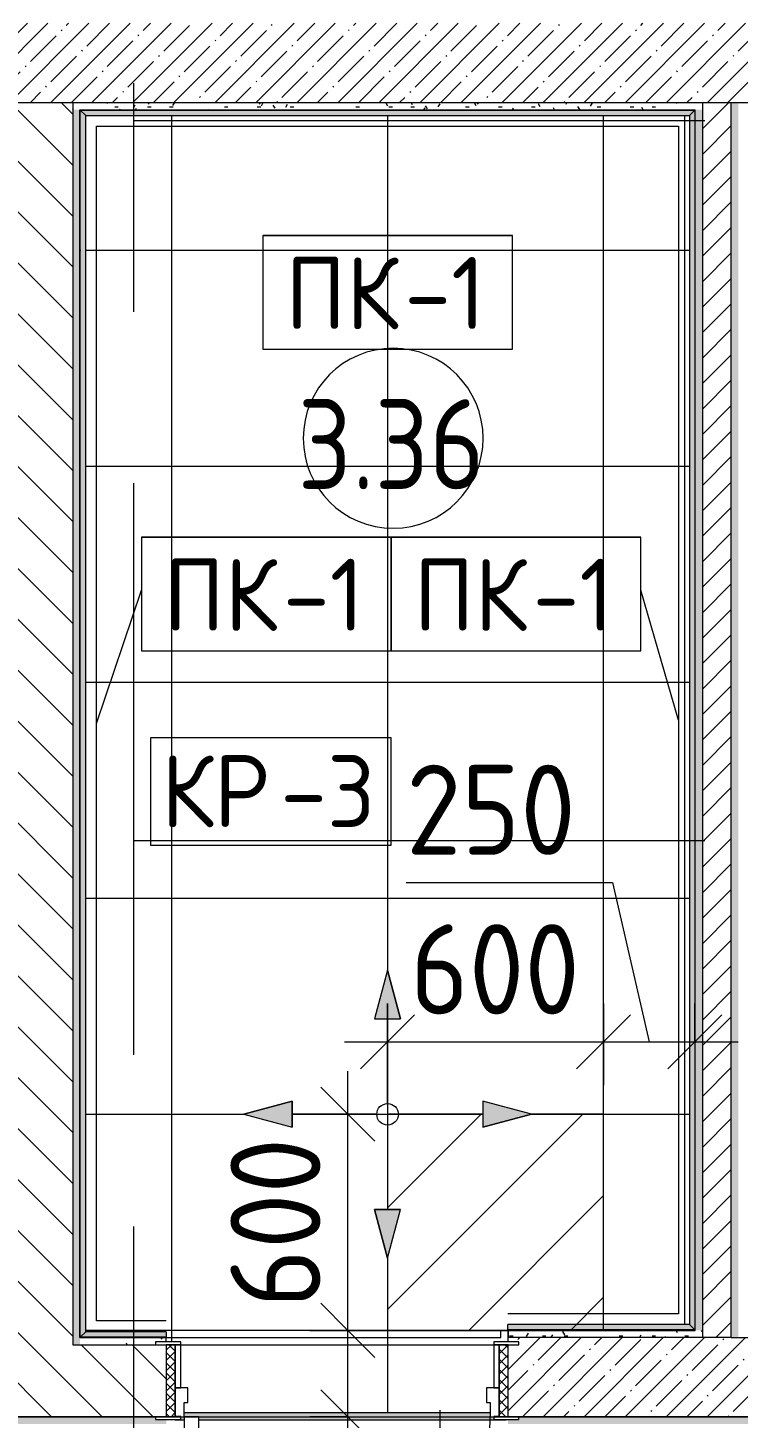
# Model space of a CAD drawing. Header units: millimetres. Extents: x 81773 to 282675, y -8553 to 29000.
# Drawn here: x 89065 to 91039, y 13396 to 17257 of the extents above; entities that cross this region are included whole.
import ezdxf

# ---------------------------------------------------------------- set-up
doc = ezdxf.new("R2010")
doc.units = ezdxf.units.MM
doc.linetypes.add('Осевая', pattern=[3175, 635, -476.25, 1587.5, -476.25])
for name, color, linetype, lineweight in [('A-ANNO-DIMS', 7, 'Continuous', 9), ('A-ANNO-DIMS-100', 7, 'Continuous', 9), ('A-AREA-IDEN', 7, 'Continuous', 9), ('A-DETL', 7, 'Continuous', 9), ('A-DETL-GENF', 7, 'Continuous', 9), ('A-DOOR', 7, 'Continuous', 9), ('A-DOOR-1', 7, 'Continuous', 13), ('A-DOOR-FRAM', 7, 'Continuous', 13), ('A-DOOR-FRAM-1', 7, 'Continuous', 9), ('A-FLOR-HRAL-IDEN', 7, 'Continuous', 9), ('A-FLOR-IDEN', 7, 'Continuous', 9), ('A-FLOR-PATT', 7, 'Continuous', 9), ('A-GENM-IDEN', 7, 'Continuous', 9), ('A-WALL', 7, 'Continuous', 9), ('I-WALL', 7, 'Continuous', 9), ('Ограждение', 7, 'Continuous', 9), ('Оси-2', 7, 'Осевая', 9), ('Поручни', 7, 'Continuous', 9)]:
    doc.layers.add(name, color=color, linetype=linetype, lineweight=lineweight)
for name, color, linetype, lineweight, true_color in [('A-DETL-GENF-2', 7, 'Continuous', 9, 0x004000), ('A-GENM-4', 7, 'Continuous', 9, 0x8000ff), ('A-WALL-1', 9, 'Continuous', 9, 0x808080), ('A-WALL-FNSH-1', 9, 'Continuous', 9, 0x808080), ('I-WALL-2', 9, 'Continuous', 9, 0x808080)]:
    doc.layers.add(name, color=color, linetype=linetype, lineweight=lineweight, true_color=true_color)
doc.styles.add('GOST Common', font='GOST_Common.ttf', dxfattribs={"width": 0.9, "height": 250})
doc.styles.add('GOST Common_1', font='GOST_Common.ttf', dxfattribs={"height": 200})
doc.styles.add('ISOCPEUR', font='isocpeur.ttf', dxfattribs={"width": 0.9, "height": 250})
doc.dimstyles.new('ISO-2_5_0_9К_БОЛЬШОЙ_округление', dxfattribs={"dimscale": 304.8, "dimtxt": 248.995294, "dimasz": 0.492126, "dimexe": 0.393701, "dimexo": 0, "dimgap": 0, "dimtad": 1, "dimdec": 0, "dimrnd": 10, "dimzin": 0, "dimdsep": 46, "dimtxsty": 'ISOCPEUR', "dimblk1": 'OBLIQUE', "dimblk2": 'OBLIQUE', "dimsah": 1, "dimcen": 0.09, "dimdle": 0.393701, "dimazin": 0, "dimtfac": 1, "dimtdec": 4, "dimtix": 1, "dimtmove": 0, "dimatfit": 3, "dimfxl": 1, "dimtvp": 1, "dimtolj": 1, "dimtzin": 0, "dimarcsym": 2})
doc.dimstyles.new('ISO-2_5_0_9К_БОЛЬШОЙ_округление_1', dxfattribs={"dimscale": 304.8, "dimtxt": 248.995294, "dimasz": 0.492126, "dimexe": 0.393701, "dimexo": 0, "dimgap": 0, "dimtad": 1, "dimdec": 0, "dimrnd": 10, "dimzin": 0, "dimdsep": 46, "dimtxsty": 'ISOCPEUR', "dimblk1": 'OBLIQUE', "dimblk2": 'OBLIQUE', "dimsah": 1, "dimcen": 0.09, "dimdle": 0.393701, "dimazin": 0, "dimtfac": 1, "dimtdec": 4, "dimtix": 1, "dimtmove": 1, "dimatfit": 3, "dimfxl": 1, "dimtvp": 1, "dimtolj": 1, "dimtzin": 0, "dimarcsym": 2})
pattern_1 = [(45, (0, 0), (-57.024626, 57.024626), []), (45, (57.025, 0), (-57.024626, 57.024626), [100.806, -20.161, 3.353, -16.808])]
pattern_2 = [(135, (0, 0), (-70.71068, -70.71068), [])]
pattern_3 = [(0, (0, 0), (121.92, 30.48), [10.058, -81.382, 10.058, -81.382, -487.68]), (0, (0, 0), (121.92, 30.48), [-182.88, 10.058, -172.822, 10.058, -81.382, -213.36]), (0, (0, 0), (121.92, 30.48), [-457.2, 10.058, -50.902, 10.058, -142.342]), (120, (45.72, 15.24), (-87.356454, 90.345817), [10.058, -81.382, 10.058, -81.382, -487.68]), (120, (45.72, 15.24), (-87.356454, 90.345817), [-182.88, 10.058, -172.822, 10.058, -81.382, -213.36]), (120, (45.72, 15.24), (-87.356454, 90.345817), [-457.2, 10.058, -50.902, 10.058, -142.342]), (240, (60.96, 76.2), (-34.563546, -120.825817), [10.058, -81.382, 10.058, -81.382, -487.68]), (240, (60.96, 76.2), (-34.563546, -120.825817), [-182.88, 10.058, -172.822, 10.058, -81.382, -213.36]), (240, (60.96, 76.2), (-34.563546, -120.825817), [-457.2, 10.058, -50.902, 10.058, -142.342])]

# ---------------------------------------------------------------- blocks, each defined once
blk = doc.blocks.new('110_Дверь_СКБ_1Ст_Внутренняя1 - Д-8 950x2100h_охрана-V1-План раскладки напольных покрытий 3 этажа в осях 23-33')
at = {"layer": 'A-DOOR'}
h = blk.add_hatch(dxfattribs=at)
h.set_pattern_fill('FP_6', color=256, style=0, pattern_type=2)
h.set_pattern_definition([(135, (1826.41, 164.685), (-14.14214, -14.14214), []), (225, (1826.41, 164.685), (14.14214, -14.14214), [])])
h.paths.add_polyline_path([(462.5, 100), (462.5, -100), (487.5, -100), (487.5, 100)])
at = {"layer": 'A-DOOR-FRAM-1'}
h = blk.add_hatch(dxfattribs=at)
h.set_pattern_fill('FP_7', color=256, style=0, pattern_type=2)
h.set_pattern_definition([(45, (-296.384, 164.685), (-14.1421, 14.1421), []), (135, (-296.384, 164.685), (-14.1421, -14.1421), [])])
h.paths.add_polyline_path([(-437.5, 100), (-462.5, 100), (-462.5, -100), (-437.5, -100), (-437.5, -2.4)])
at = {"layer": 'A-DOOR'}
blk.add_arc((437.5, 100), 850, 90, 180, dxfattribs=at)
at = {"layer": 'A-DOOR-1'}
for p, q in [((437.5, 950), (397.5, 950)), ((397.5, 950), (397.5, 100)), ((437.5, 100), (437.5, 950)), ((397.5, 100), (437.5, 100))]:
    blk.add_line(p, q, dxfattribs=at)
at = {"layer": 'A-DOOR-FRAM'}
for p, q in [((-422.5, 108), (-492.5, 108)), ((-492.5, 108), (-492.5, 100)), ((-492.5, 100), (-422.5, 100)), ((-437.5, 100), (-462.5, 100)), ((-462.5, 100), (-462.5, -100)), ((-412.5, 100), (-437.5, 100)), ((-437.5, 100), (-437.5, 20)), ((-437.5, -100), (-437.5, 100)), ((-422.5, 100), (-437.5, 100)), ((-437.5, 100), (-437.5, 99)), ((-437.5, 99), (-422.5, 99)), ((-422.5, 100), (-422.5, 108)), ((-422.5, 99), (-422.5, 100)), ((-412.5, 60), (-412.5, 100)), ((437.5, 100), (437.5, 60)), ((462.5, 100), (437.5, 100)), ((517.5, 108), (447.5, 108)), ((447.5, 108), (447.5, 100)), ((462.5, 100), (447.5, 100)), ((447.5, 100), (447.5, 99)), ((447.5, 100), (517.5, 100)), ((447.5, 99), (462.5, 99)), ((462.5, 20), (462.5, 100)), ((487.5, 100), (462.5, 100)), ((462.5, 100), (462.5, -100)), ((462.5, 99), (462.5, 100)), ((487.5, -100), (487.5, 100)), ((517.5, 100), (517.5, 108)), ((-402.5, 60), (-412.5, 60)), ((-402.5, 20), (-402.5, 60)), ((437.5, 60), (427.5, 60)), ((427.5, 60), (427.5, 20)), ((-437.5, 20), (-402.5, 20)), ((-422.5, 20), (-437.5, 20)), ((-437.5, 20), (-437.5, -100)), ((-422.5, -100), (-422.5, 20)), ((427.5, 20), (462.5, 20)), ((462.5, 20), (447.5, 20)), ((447.5, 20), (447.5, -100)), ((462.5, -100), (462.5, 20)), ((-422.5, -100), (-492.5, -100)), ((-492.5, -100), (-492.5, -108)), ((-492.5, -108), (-422.5, -108)), ((-462.5, -100), (-437.5, -100)), ((-437.5, -100), (-422.5, -100)), ((-422.5, -108), (-422.5, -100)), ((447.5, -100), (462.5, -100)), ((517.5, -100), (447.5, -100)), ((447.5, -100), (447.5, -108)), ((447.5, -108), (517.5, -108)), ((462.5, -100), (487.5, -100)), ((517.5, -108), (517.5, -100))]:
    blk.add_line(p, q, dxfattribs=at)
blk = doc.blocks.new('Плинтус - Плинтус керамогранит светло-серый-29857405-План раскладки напольных покрытий 3 этажа в осях 23-33')
at = {"layer": 'A-GENM-4'}
blk.add_hatch(color=256, dxfattribs=at).paths.add_polyline_path([(1663.1, -15), (1693, -15), (1708, 0), (0, 0), (15, -15), (389.8, -15)])
for p, q in [((0, 0), (1708, 0)), ((0, 0), (15, -15)), ((15, -15), (1693, -15)), ((1693, -15), (1708, 0)), ((45, -45), (1663, -45))]:
    blk.add_line(p, q, dxfattribs=at)
blk = doc.blocks.new('Плинтус - Плинтус керамогранит светло-серый-29857279-План раскладки напольных покрытий 3 этажа в осях 23-33')
at = {"layer": 'A-GENM-4'}
blk.add_hatch(color=256, dxfattribs=at).paths.add_polyline_path([(3388, 0), (0, 0), (15, -15), (3373, -15)])
for p, q in [((0, 0), (3388, 0)), ((0, 0), (15, -15)), ((15, -15), (3373, -15)), ((3373, -15), (3388, 0)), ((45, -45), (3343, -45))]:
    blk.add_line(p, q, dxfattribs=at)
blk = doc.blocks.new('Плинтус - Плинтус керамогранит светло-серый-29857406-План раскладки напольных покрытий 3 этажа в осях 23-33')
at = {"layer": 'A-GENM-4'}
blk.add_hatch(color=256, dxfattribs=at).paths.add_polyline_path([(520, 0), (0, 0), (15, -15), (520, -15)])
for p, q in [((0, 0), (254, 0)), ((0, 0), (15, -15)), ((15, -15), (254, -15)), ((254, 0), (520, 0)), ((254, -15), (520, -15)), ((520, 0), (520, -15)), ((45, -45), (254, -45)), ((254, -45), (520, -45))]:
    blk.add_line(p, q, dxfattribs=at)
blk = doc.blocks.new('Плинтус - Плинтус керамогранит светло-серый-29857407-План раскладки напольных покрытий 3 этажа в осях 23-33')
at = {"layer": 'A-GENM-4'}
blk.add_hatch(color=256, dxfattribs=at).paths.add_polyline_path([(0, 0), (0, -15), (224, -15), (239, 0)])
for p, q in [((0, 0), (239, 0)), ((0, -15), (0, 0)), ((0, -15), (224, -15)), ((224, -15), (239, 0)), ((0, -45), (194, -45))]:
    blk.add_line(p, q, dxfattribs=at)
blk = doc.blocks.new('Плинтус - Плинтус керамогранит светло-серый-29857408-План раскладки напольных покрытий 3 этажа в осях 23-33')
at = {"layer": 'A-GENM-4'}
blk.add_hatch(color=256, dxfattribs=at).paths.add_polyline_path([(0, 0), (15, -15), (3393, -15), (3408, 0), (314, 0)])
for p, q in [((0, 0), (3408, 0)), ((0, 0), (15, -15)), ((15, -15), (3393, -15)), ((3393, -15), (3408, 0)), ((45, -45), (3363, -45))]:
    blk.add_line(p, q, dxfattribs=at)
blk = doc.blocks.new('Ограждение - Ограждение-32882300-План раскладки напольных покрытий 3 этажа в осях 23-33')
at = {"layer": 'Ограждение'}
h = blk.add_hatch(color=256, dxfattribs=at)
h.paths.add_polyline_path([(90237.5, 13391), (90360, 13392), (90360, 13400), (90350, 13400), (90350, 13411), (89500, 13411), (89500, 13400), (89540, 13400), (89540, 13391), (89600.8, 13391)])
h.paths.add_polyline_path([(89490, 13391), (89500, 13391), (89500, 13400), (89490, 13400), (89490, 13392), (89475, 13391)])
at = {"layer": 'Поручни'}
for p, q in [((90350, 13411), (89500, 13411)), ((89475, 13391), (89500, 13391)), ((89540, 13391), (90395, 13391))]:
    blk.add_line(p, q, dxfattribs=at)
blk = doc.blocks.new('Начало раскладки_красным - Начало раскладки_красным-26102174-План раскладки напольных покрытий 3 этажа в осях 23-33')
at = {"layer": 'A-DETL-GENF'}
for points in [[(-36.2, 264.8), (36.2, 264.8), (0, 400)], [(-264.8, -36.2), (-264.8, 36.2), (-400, 0)], [(264.8, -36.2), (400, 0), (264.8, 36.2)], [(0, -400), (36.2, -264.8), (-36.2, -264.8)]]:
    blk.add_hatch(color=256, dxfattribs=at).paths.add_polyline_path(points)
for p, q in [((0, 400), (-36.2, 264.8)), ((0, 400), (-36.2, 264.8)), ((36.2, 264.8), (0, 400)), ((0, 400), (36.2, 264.8)), ((-36.2, 264.8), (36.2, 264.8)), ((-36.2, 264.8), (36.2, 264.8)), ((0, 30), (0, 264.8)), ((-264.8, 36.2), (-400, 0)), ((-400, 0), (-264.8, 36.2)), ((-400, 0), (-264.8, -36.2)), ((-400, 0), (-264.8, -36.2)), ((-264.8, -36.2), (-264.8, 36.2)), ((-264.8, 36.2), (-264.8, -36.2)), ((-30, 0), (-264.8, 0)), ((30, 0), (264.8, 0)), ((400, 0), (264.8, 36.2)), ((264.8, 36.2), (264.8, -36.2)), ((400, 0), (264.8, 36.2)), ((264.8, 36.2), (264.8, -36.2)), ((400, 0), (264.8, -36.2)), ((0, -30), (0, -264.8)), ((264.8, -36.2), (400, 0)), ((36.2, -264.8), (-36.2, -264.8)), ((-36.2, -264.8), (0, -400)), ((0, -400), (-36.2, -264.8)), ((-36.2, -264.8), (36.2, -264.8)), ((0, -400), (36.2, -264.8)), ((0, -400), (36.2, -264.8))]:
    blk.add_line(p, q, dxfattribs=at)
blk.add_circle((0, 0), 30, dxfattribs=at)
blk = doc.blocks.new('Марка_Помещения - Номер-25198446-План раскладки напольных покрытий 3 этажа в осях 23-33')
at = {"layer": 'A-AREA-IDEN'}
for start, end in [(360, 180), (180, 360)]:
    blk.add_arc((0, 0), 2.5, start, end, dxfattribs=at)
blk = doc.blocks.new('М_перекрытий_ЭП - Типоразмер-25383776-План раскладки напольных покрытий 3 этажа в осях 23-33')
at = {"layer": 'A-FLOR-IDEN'}
for p, q in [((3.352, 1.578), (-3.336, 1.578)), ((-3.336, 1.578), (-3.336, -1.406)), ((3.352, -1.406), (3.352, 1.578)), ((-3.336, -1.406), (3.352, -1.406))]:
    blk.add_line(p, q, dxfattribs=at)
blk = doc.blocks.new('DIMBLOCK1-План раскладки напольных покрытий 3 этажа в осях 23-33')
at = {"layer": 'A-ANNO-DIMS-100'}
for p, q in [((90065, 14547.3), (90065, 14321.2)), ((90065, 14441.2), (90065, 14547.3)), ((90665, 14547.3), (90665, 14321.2)), ((90665, 14441.2), (90665, 14547.3)), ((89945, 14441.2), (90665, 14441.2))]:
    blk.add_line(p, q, dxfattribs=at)
at = {"layer": 'A-ANNO-DIMS-100', "lineweight": 20}
for p, q in [((90065, 14441.2), (90140, 14516.2)), ((90665, 14441.2), (90740, 14516.2)), ((90065, 14441.2), (89990, 14366.2)), ((90665, 14441.2), (90590, 14366.2))]:
    blk.add_line(p, q, dxfattribs=at)
at = {"layer": 'A-ANNO-DIMS-100', "color": 0, "insert": (90128, 14767.8), "char_height": 250, "width": 568.858, "attachment_point": 1, "line_spacing_factor": 1.149209, "style": 'ISOCPEUR'}
blk.add_mtext('600', dxfattribs=at)
blk = doc.blocks.new('_Oblique')
at = {"color": 0, "linetype": 'ByBlock', "lineweight": -2}
blk.add_line((-0.5, -0.5), (0.5, 0.5), dxfattribs=at)
blk = doc.blocks.new('DIMBLOCK2-План раскладки напольных покрытий 3 этажа в осях 23-33')
at = {"layer": 'A-ANNO-DIMS-100'}
for p, q in [((90116.4, 14884.1), (90690.5, 14884.1)), ((90690.5, 14884.1), (90792, 14441.2)), ((90665, 14547.3), (90665, 14321.2)), ((90665, 14441.2), (90665, 14547.3)), ((90919, 14547.3), (90919, 14321.2)), ((90919, 14441.2), (90919, 14547.3)), ((90665, 14441.2), (91039, 14441.2))]:
    blk.add_line(p, q, dxfattribs=at)
at = {"layer": 'A-ANNO-DIMS-100', "lineweight": 20}
for p, q in [((90665, 14441.2), (90740, 14516.2)), ((90919, 14441.2), (90994, 14516.2)), ((90665, 14441.2), (90590, 14366.2)), ((90919, 14441.2), (90844, 14366.2))]:
    blk.add_line(p, q, dxfattribs=at)
at = {"layer": 'A-ANNO-DIMS-100', "color": 0, "insert": (90116.4, 15210.7), "char_height": 250, "width": 568.858, "attachment_point": 1, "line_spacing_factor": 1.149209, "style": 'ISOCPEUR'}
blk.add_mtext('250', dxfattribs=at)
blk = doc.blocks.new('DIMBLOCK5-План раскладки напольных покрытий 3 этажа в осях 23-33')
at = {"layer": 'A-ANNO-DIMS-100', "lineweight": 20}
for p, q in [((89954.9, 13640), (89879.9, 13715)), ((89954.9, 13640), (90029.9, 13565)), ((89954.9, 13400), (89879.9, 13475)), ((89954.9, 13400), (90029.9, 13325))]:
    blk.add_line(p, q, dxfattribs=at)
at = {"layer": 'A-ANNO-DIMS-100'}
for p, q in [((89848.8, 13640), (90074.9, 13640)), ((89954.9, 13640), (89848.8, 13640)), ((89954.9, 13280), (89954.9, 13640)), ((89954.9, 13477), (89954.9, 13520)), ((89954.9, 12879), (89954.9, 13477)), ((89848.8, 13400), (90074.9, 13400)), ((89954.9, 13400), (89848.8, 13400))]:
    blk.add_line(p, q, dxfattribs=at)
at = {"layer": 'A-ANNO-DIMS-100', "color": 0, "insert": (89628.3, 12879), "char_height": 250, "width": 597.589, "attachment_point": 1, "rotation": 90, "line_spacing_factor": 1.149209, "style": 'ISOCPEUR'}
blk.add_mtext('240', dxfattribs=at)
blk = doc.blocks.new('DIMBLOCK6-План раскладки напольных покрытий 3 этажа в осях 23-33')
at = {"layer": 'A-ANNO-DIMS-100'}
for p, q in [((89954.9, 13640), (89954.9, 14360)), ((89848.8, 14240), (90074.9, 14240)), ((89954.9, 14240), (89848.8, 14240)), ((89848.8, 13640), (90074.9, 13640)), ((89954.9, 13640), (89848.8, 13640))]:
    blk.add_line(p, q, dxfattribs=at)
at = {"layer": 'A-ANNO-DIMS-100', "lineweight": 20}
for p, q in [((89954.9, 14240), (89879.9, 14315)), ((89954.9, 14240), (90029.9, 14165)), ((89954.9, 13640), (89879.9, 13715)), ((89954.9, 13640), (90029.9, 13565))]:
    blk.add_line(p, q, dxfattribs=at)
at = {"layer": 'A-ANNO-DIMS-100', "color": 0, "insert": (89628.3, 13703), "char_height": 250, "width": 568.858, "attachment_point": 1, "rotation": 90, "line_spacing_factor": 1.149209, "style": 'ISOCPEUR'}
blk.add_mtext('600', dxfattribs=at)
blk = doc.blocks.new('Mark Reiling - Mark Reiling-26174330-План раскладки напольных покрытий 3 этажа в осях 23-33')
at = {"layer": 'A-GENM-IDEN'}
for p, q in [((-3.47, 1.49), (-3.47, -1.663)), ((-3.47, 1.49), (3.47, 1.49)), ((3.47, 1.49), (-3.47, 1.49)), ((-3.47, 1.49), (-3.47, -1.663)), ((3.47, -1.663), (3.47, 1.49)), ((3.47, -1.663), (3.47, 1.49)), ((-3.47, -1.663), (3.47, -1.663)), ((-3.47, -1.663), (3.47, -1.663))]:
    blk.add_line(p, q, dxfattribs=at)

msp = doc.modelspace()

# ---------------------------------------------------------------- hatches: boundary and pattern name
at = {"layer": 'A-DETL-GENF-2'}
h = msp.add_hatch(dxfattribs=at)
h.set_pattern_fill('FP_52', color=256, style=0, pattern_type=2)
h.set_pattern_definition([(45, (0, 0), (-141.42136, 141.42136), [])])
h.paths.add_polyline_path([(90665, 13640), (90665, 14240), (90465, 14240), (90329.8, 14203.8), (90329.8, 14240), (90065, 14240), (90065, 13975.2), (90101.2, 13975.2), (90065, 13840), (90065, 13640), (90465, 13640)])
at = {"layer": 'A-FLOR-PATT'}
h = msp.add_hatch(dxfattribs=at)
h.set_pattern_fill('FP_42', color=256, style=0, pattern_type=2)
h.set_pattern_definition([(270, (90065, 14840), (600, 4e-14), []), (0, (90065, 14840), (0, 600), [])])
h.paths.add_polyline_path([(90350, 13411), (90350, 13440), (90340, 13440), (90340, 13480), (90360, 13480), (90360, 13608), (90399, 13608), (90400, 13640), (90920, 13641), (90919, 17030), (89210, 17029), (89211, 13620), (89450, 13618.8), (89450, 13608), (89490, 13608), (89490, 13480), (89510, 13480), (89510, 13440), (89500, 13440), (89500, 13411), (90237.5, 13411)])
h.paths.add_polyline_path([(89226, 13621), (89211, 13621), (89212.1, 17029), (90919, 17029), (90919, 13641), (90399, 13641), (90400, 13656), (90904, 13656), (90904, 17014), (89226, 17014), (89226, 13636), (89450, 13636), (89450, 13621), (89444.9, 13621)])
h.paths.add_polyline_path([(90065, 13840), (90028.8, 13975.2), (90101.2, 13975.2)])
h.paths.add_polyline_path([(90329.8, 14203.8), (90329.8, 14276.2), (90465, 14240), (90399, 14222.3)])
h.paths.add_polyline_path([(89800.2, 14203.8), (89665, 14240), (89800.2, 14276.2)])
h.paths.add_polyline_path([(90028.8, 14504.8), (90065, 14640), (90101.2, 14504.8), (90065, 14504.8)])
at = {"layer": 'I-WALL'}
h = msp.add_hatch(dxfattribs=at)
h.set_pattern_fill('FP_4', color=256, style=0, pattern_type=2)
h.set_pattern_definition(pattern_1)
h.paths.add_polyline_path([(92810, 17050), (92810, 17270), (86490, 17270), (86490, 17050), (92790, 17050)])
h = msp.add_hatch(dxfattribs=at)
h.set_pattern_fill('FP_3', color=256, style=0, pattern_type=2)
h.set_pattern_definition(pattern_2)
h.paths.add_polyline_path([(89190, 13600), (89190, 17050), (88990, 17050), (88990, 13600)])
h = msp.add_hatch(dxfattribs=at)
h.set_pattern_fill('FP_5', color=256, style=0, pattern_type=2)
h.set_pattern_definition([(45, (0, 0), (-35.35534, 35.35534), [])])
h.paths.add_polyline_path([(91020, 13620), (91020, 17050), (90940, 17050), (90940, 13620)])
h = msp.add_hatch(dxfattribs=at)
h.set_pattern_fill('FP_3', color=256, style=0, pattern_type=2)
h.set_pattern_definition(pattern_2)
h.paths.add_polyline_path([(89450, 13400), (89450, 13600), (88200, 13600), (88200, 13400), (89420, 13400)])
h.paths.add_polyline_path([(86618.4, 13400), (86618.4, 13600), (86060, 13600), (86060, 13400), (86417.7, 13400)])
h.paths.add_polyline_path([(87500, 13400), (87500, 13600), (87318.4, 13600), (87318.4, 13400)])
h.paths.add_polyline_path([(84970.7, 13400), (85110, 13400), (85110, 13600), (85047.9, 13600), (84970, 13561.1), (84970, 13400)])
h = msp.add_hatch(dxfattribs=at)
h.set_pattern_fill('FP_4', color=256, style=0, pattern_type=2)
h.set_pattern_definition(pattern_1)
h.paths.add_polyline_path([(92810, 13400), (92810, 13620), (92250, 13620), (92250, 13400), (92783.9, 13400)])
h.paths.add_polyline_path([(90874.1, 13400), (91300, 13400), (91300, 13620), (90399, 13620), (90400, 13608), (90430, 13608), (90430, 13600), (90400, 13600), (90400, 13400), (90430, 13400)])
at = {"layer": 'I-WALL-2'}
h = msp.add_hatch(dxfattribs=at)
h.set_pattern_fill('FP_35', color=256, style=0, pattern_type=2)
h.set_pattern_definition(pattern_3)
h.paths.add_polyline_path([(90920, 17030), (90940, 17030), (90940, 17050), (89190, 17050), (89190, 17030), (90919, 17030)])
h = msp.add_hatch(dxfattribs=at)
h.set_pattern_fill('FP_35', color=256, style=0, pattern_type=2)
h.set_pattern_definition(pattern_3)
h.paths.add_polyline_path([(89210, 13600), (89210, 17030), (89190, 17030), (89190, 13600)])
h = msp.add_hatch(dxfattribs=at)
h.set_pattern_fill('FP_35', color=256, style=0, pattern_type=2)
h.set_pattern_definition(pattern_3)
h.paths.add_polyline_path([(90940, 13640), (90940, 17030), (90920, 17030), (90920, 13640)])
h = msp.add_hatch(dxfattribs=at)
h.set_pattern_fill('FP_35', color=256, style=0, pattern_type=2)
h.set_pattern_definition(pattern_3)
h.paths.add_polyline_path([(91040, 13620), (91040, 17050), (91020, 17050), (91020, 13620), (91033.2, 13620)])
h = msp.add_hatch(dxfattribs=at)
h.set_pattern_fill('FP_35', color=256, style=0, pattern_type=2)
h.set_pattern_definition(pattern_3)
h.paths.add_polyline_path([(90400, 13620), (90940, 13620), (90940, 13640), (90400, 13640)])
h = msp.add_hatch(dxfattribs=at)
h.set_pattern_fill('FP_35', color=256, style=0, pattern_type=2)
h.set_pattern_definition(pattern_3)
h.paths.add_polyline_path([(89210, 13600), (89420, 13600), (89420, 13608), (89450, 13608), (89450, 13620), (89210, 13620)])
h = msp.add_hatch(dxfattribs=at)
h.set_pattern_fill('FP_35', color=256, style=0, pattern_type=2)
h.set_pattern_definition(pattern_3)
h.paths.add_polyline_path([(97800, 13380), (97800, 13400), (97520, 13400), (97520, 13380)])
h.paths.add_polyline_path([(96820, 13380), (96820, 13400), (96650, 13400), (96650, 13392), (96595, 13392), (96595, 13380), (96650, 13380)])
h.paths.add_polyline_path([(95195, 13380), (95195, 13392), (95140, 13392), (95140, 13400), (94510, 13400), (94510, 13392), (94455, 13392), (94455, 13380), (95140, 13380)])
h.paths.add_polyline_path([(92250, 13380), (93055, 13380), (93055, 13392), (93000, 13392), (93000, 13400), (92280, 13400), (92280, 13392), (92250, 13392)])
h.paths.add_polyline_path([(89420, 13380), (89450, 13380), (89450, 13392), (89420, 13392), (89420, 13400), (88200, 13400), (88200, 13380), (88327.6, 13380)])
h.paths.add_polyline_path([(91300, 13380), (91300, 13392), (91270, 13392), (91270, 13400), (90430, 13400), (90430, 13392), (90400, 13392), (90400, 13380), (91270, 13380)])
h.paths.add_polyline_path([(87318.4, 13380), (87500, 13380), (87500, 13400), (87318.4, 13400)])
h.paths.add_polyline_path([(86090, 13380), (86618.4, 13380), (86618.4, 13400), (86090, 13400), (86090, 13392), (86060, 13392), (86060, 13380)])
h.paths.add_polyline_path([(85110, 13380), (85110, 13392), (85080, 13392), (85080, 13400), (84990, 13400), (84991, 13380), (85080, 13380)])

# ---------------------------------------------------------------- linework, layer by layer
at = {"layer": 'A-DETL'}
for p, q in [((90329.8, 14240), (90065, 14240)), ((90065, 14240), (90065, 13975.2)), ((90665, 14240), (90465, 14240)), ((90665, 13640), (90665, 14240)), ((90065, 13840), (90065, 13640)), ((90065, 13640), (90665, 13640))]:
    msp.add_line(p, q, dxfattribs=at)
at = {"layer": 'A-FLOR-HRAL-IDEN'}
msp.add_line((90210.2, 13418.3), (90210.2, 12687.9), dxfattribs=at)
at = {"layer": 'A-GENM-IDEN'}
for p, q in [((90065, 16984), (90065, 16705.2)), ((89256, 15325), (89380.7, 15695.3)), ((90874, 15335), (90768.7, 15695.3))]:
    msp.add_line(p, q, dxfattribs=at)
at = {"layer": 'A-WALL'}
for p, q in [((89190, 17050), (89190, 13600)), ((89210, 17030), (90920, 17030)), ((89210, 13620), (89210, 17030)), ((90920, 13640), (90920, 17030)), ((90940, 17050), (90940, 13620)), ((91020, 17050), (92810, 17050)), ((90400, 13640), (90920, 13640)), ((89190, 13600), (89420, 13600)), ((89210, 13620), (89450, 13620)), ((91020, 13620), (91270, 13620))]:
    msp.add_line(p, q, dxfattribs=at)
at = {"layer": 'A-WALL-1'}
for p, q in [((86490, 17050), (91020, 17050)), ((91020, 13620), (91020, 17050)), ((90400, 13640), (90400, 13620)), ((89450, 13608), (89450, 13620)), ((91020, 13620), (90399, 13620)), ((90399, 13620), (90399, 13608)), ((88200, 13400), (89420, 13400)), ((89420, 13400), (88200, 13400)), ((90430, 13400), (91270, 13400)), ((91270, 13400), (90430, 13400))]:
    msp.add_line(p, q, dxfattribs=at)
at = {"layer": 'A-WALL-FNSH-1'}
for p, q in [((89211, 13621), (89211, 17029)), ((89211, 17029), (90919, 17029)), ((90919, 17029), (90919, 13641)), ((90919, 13641), (90399, 13641)), ((90399, 13640), (90399, 13620)), ((90400, 13620), (90400, 13640)), ((89450, 13621), (89211, 13621)), ((89450, 13620), (89450, 13621))]:
    msp.add_line(p, q, dxfattribs=at)
at = {"layer": 'I-WALL'}
for p, q in [((90890.7, 13656), (90890.7, 17014)), ((90380, 13620), (90380, 13640)), ((90400, 13640), (90380, 13640)), ((89450, 13620), (90380, 13620)), ((89490, 13600), (90360, 13600))]:
    msp.add_line(p, q, dxfattribs=at)
at = {"layer": 'Оси-2'}
for p, q in [((89360, 593.7), (89360, 19415.1)), ((85072.9, 17000), (122760, 17000)), ((85072.9, 15000), (122160, 15000)), ((85072.9, 13400), (119719, 13400))]:
    msp.add_line(p, q, dxfattribs=at)

# ---------------------------------------------------------------- block references
at = {"layer": 'A-AREA-IDEN', "xscale": 99.99999999999993, "yscale": 99.99999999999993, "zscale": 99.99999999999993}
msp.add_blockref('Марка_Помещения - Номер-25198446-План раскладки напольных покрытий 3 этажа в осях 23-33', (90080.6, 16117.5), dxfattribs=at)
at = {"layer": 'A-DETL-GENF'}
msp.add_blockref('Начало раскладки_красным - Начало раскладки_красным-26102174-План раскладки напольных покрытий 3 этажа в осях 23-33', (90065, 14240), dxfattribs=at)
at = {"layer": 'A-DOOR', "rotation": 180}
msp.add_blockref('110_Дверь_СКБ_1Ст_Внутренняя1 - Д-8 950x2100h_охрана-V1-План раскладки напольных покрытий 3 этажа в осях 23-33', (89937.5, 13500), dxfattribs=at)
at = {"layer": 'A-FLOR-IDEN', "xscale": 99.99999999999993, "yscale": 99.99999999999993, "zscale": 99.99999999999993}
msp.add_blockref('М_перекрытий_ЭП - Типоразмер-25383776-План раскладки напольных покрытий 3 этажа в осях 23-33', (89739.5, 15127.8), dxfattribs=at)
at = {"layer": 'A-GENM-4'}
msp.add_blockref('Плинтус - Плинтус керамогранит светло-серый-29857405-План раскладки напольных покрытий 3 этажа в осях 23-33', (89211, 17029), dxfattribs=at)
for name, p, rotation in [('Плинтус - Плинтус керамогранит светло-серый-29857408-План раскладки напольных покрытий 3 этажа в осях 23-33', (89211, 13621), 90), ('Плинтус - Плинтус керамогранит светло-серый-29857279-План раскладки напольных покрытий 3 этажа в осях 23-33', (90919, 17029), 270), ('Плинтус - Плинтус керамогранит светло-серый-29857406-План раскладки напольных покрытий 3 этажа в осях 23-33', (90919, 13641), 180), ('Плинтус - Плинтус керамогранит светло-серый-29857407-План раскладки напольных покрытий 3 этажа в осях 23-33', (89450, 13621), 180)]:
    msp.add_blockref(name, p, dxfattribs=dict(at, rotation=rotation))
at = {"layer": 'A-GENM-IDEN', "xscale": 99.99999999999993, "yscale": 99.99999999999993, "zscale": 99.99999999999993}
for p in [(90065, 16531.7), (89727.7, 15693.8), (90421.7, 15693.8)]:
    msp.add_blockref('Mark Reiling - Mark Reiling-26174330-План раскладки напольных покрытий 3 этажа в осях 23-33', p, dxfattribs=at)
at = {"layer": 'Поручни'}
msp.add_blockref('Ограждение - Ограждение-32882300-План раскладки напольных покрытий 3 этажа в осях 23-33', (0, 0), dxfattribs=at)

# ---------------------------------------------------------------- texts
at = {"layer": 'A-AREA-IDEN', "insert": (89814.9, 16226.1), "char_height": 250, "width": 663.797, "attachment_point": 1, "style": 'GOST Common'}
msp.add_mtext('3.36', dxfattribs=at)
at = {"layer": 'A-FLOR-IDEN', "char_height": 200, "attachment_point": 1, "style": 'GOST Common_1'}
for s, insert, width in [('КР', (89435.9, 15237.5), 400.844), ('-3', (89766.7, 15237.5), 344.726)]:
    msp.add_mtext(s, dxfattribs=dict(at, insert=insert, width=width))
at = {"layer": 'A-GENM-IDEN', "char_height": 200, "attachment_point": 1, "style": 'GOST Common_1'}
for s, insert, width in [('ПК', (89780.9, 16620.8), 400.844), ('-1', (90111.6, 16620.8), 296.624), ('ПК', (89443.6, 15782.9), 400.844), ('-1', (89774.3, 15782.9), 296.624), ('ПК', (90137.6, 15782.9), 400.844), ('-1', (90468.3, 15782.9), 296.624)]:
    msp.add_mtext(s, dxfattribs=dict(at, insert=insert, width=width))

# ---------------------------------------------------------------- dimensions: what is measured, and where the dimension line sits
at = {"layer": 'A-ANNO-DIMS'}
dim = msp.add_linear_dim(base=(90919, 14441.2), p1=(90665, 14547.3), p2=(90919, 14547.3), dimstyle='ISO-2_5_0_9К_БОЛЬШОЙ_округление_1', override={"dimpost": '<>', "dimfxl": 253.999983}, dxfattribs=at)
dim.commit()
dim.dimension.update_dxf_attribs({"geometry": 'DIMBLOCK2-План раскладки напольных покрытий 3 этажа в осях 23-33', "text_midpoint": (90400.9, 15044.1), "dimtype": 160})
dim = msp.add_linear_dim(base=(90665, 14441.2), p1=(90065, 14547.3), p2=(90665, 14547.3), dimstyle='ISO-2_5_0_9К_БОЛЬШОЙ_округление', override={"dimpost": '<>', "dimfxl": 600}, dxfattribs=at)
dim.commit()
dim.dimension.update_dxf_attribs({"geometry": 'DIMBLOCK1-План раскладки напольных покрытий 3 этажа в осях 23-33', "text_midpoint": (90365, 14566.2)})
dim = msp.add_linear_dim(base=(89954.9, 14240), p1=(89848.8, 13640), p2=(89848.8, 14240), angle=90, dimstyle='ISO-2_5_0_9К_БОЛЬШОЙ_округление', override={"dimpost": '<>', "dimfxl": 600}, dxfattribs=at)
dim.commit()
dim.dimension.update_dxf_attribs({"geometry": 'DIMBLOCK6-План раскладки напольных покрытий 3 этажа в осях 23-33', "text_midpoint": (89829.9, 13940)})
dim = msp.add_linear_dim(base=(89954.9, 13640), p1=(89848.8, 13400), p2=(89848.8, 13640), angle=90, dimstyle='ISO-2_5_0_9К_БОЛЬШОЙ_округление_1', override={"dimpost": '<>', "dimfxl": 240.00001}, dxfattribs=at)
dim.commit()
dim.dimension.update_dxf_attribs({"geometry": 'DIMBLOCK5-План раскладки напольных покрытий 3 этажа в осях 23-33', "text_midpoint": (89794.9, 13177.8), "dimtype": 160, "text_rotation": 90})

doc.saveas('drawing.dxf')
